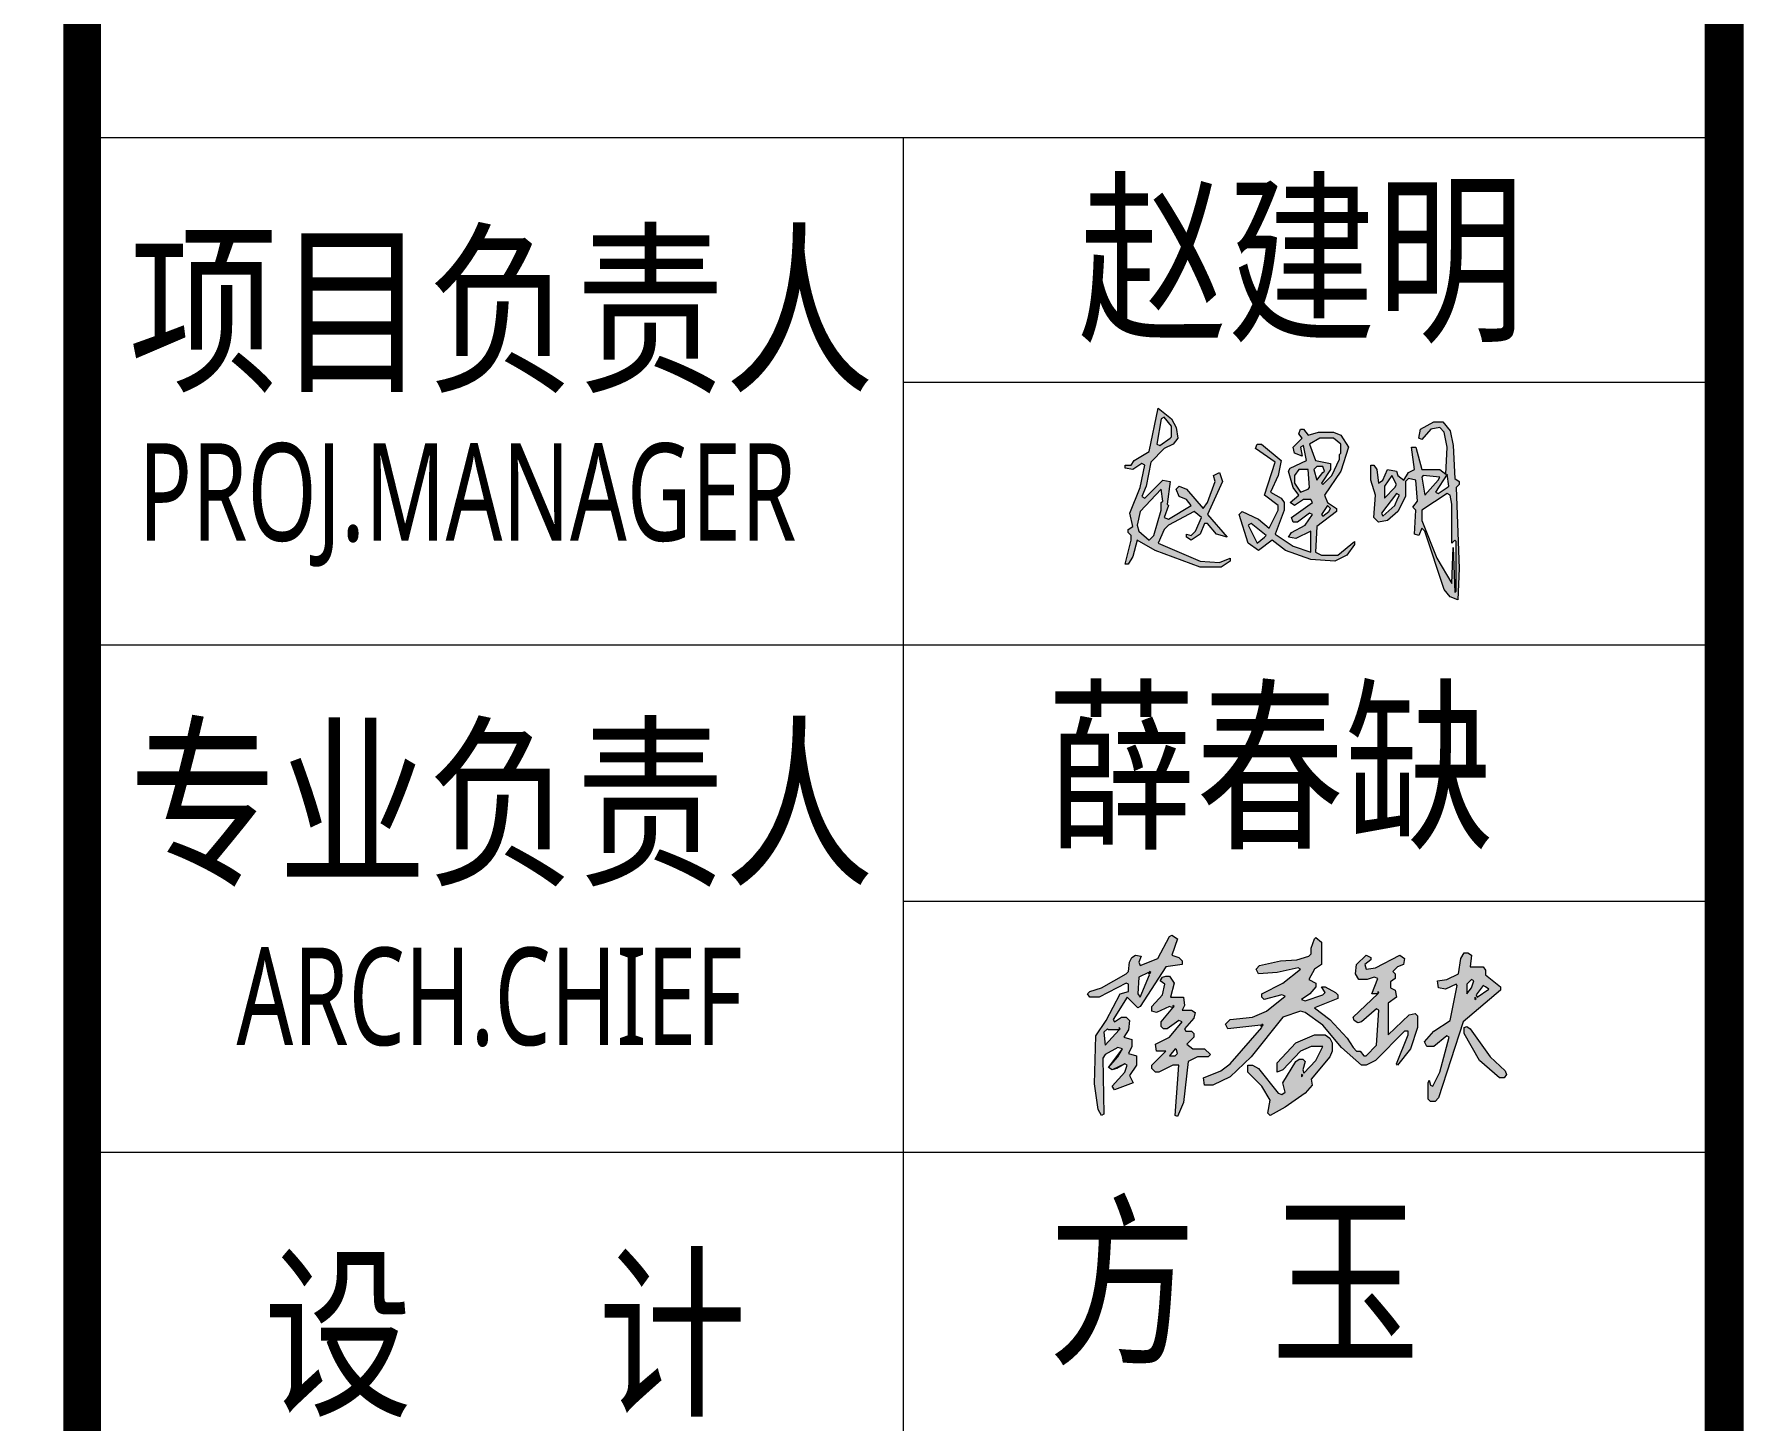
# Model space of a CAD drawing. Header units: inches. Extents: x -3272461 to -2504170, y 403793 to 1071042.
# Drawn here: x -2975735 to -2971352, y 867627 to 871180 of the extents above; entities that cross this region are included whole.
import ezdxf
from ezdxf.enums import TextEntityAlignment as Align

# ---------------------------------------------------------------- set-up
doc = ezdxf.new("R2010")
doc.units = ezdxf.units.IN
doc.header["$LTSCALE"] = 1000
doc.header["$MEASUREMENT"] = 0
doc.linetypes.add('LENGSHUI', pattern=[22, 20, -1, 0, -1])
doc.layers.get('0').update_dxf_attribs({"lineweight": 18})
for name, color, linetype, lineweight in [('0-TK', 4, 'Continuous', 18), ('00签名', 7, 'LENGSHUI', 18), ('PUB_TITLE', 153, 'Continuous', 18)]:
    doc.layers.add(name, color=color, linetype=linetype, lineweight=lineweight)
doc.styles.add('-黑体', font='', dxfattribs={"width": 0.7})
doc.styles.get('-黑体').set_extended_font_data('微软雅黑')

msp = doc.modelspace()

# ---------------------------------------------------------------- hatches: boundary and pattern name
h = msp.add_hatch(color=256)
h.paths.add_polyline_path([(-2972875.6, 868769), (-2972878.6, 868775), (-2972902.6, 868763), (-2972905.6, 868721), (-2972899.6, 868712)], flags=0)
h.paths.add_polyline_path([(-2972824.6, 868868), (-2972818.6, 868871), (-2972803.6, 868862), (-2972818.6, 868820), (-2972800.6, 868814), (-2972791.6, 868805), (-2972791.6, 868796), (-2972833.6, 868790), (-2972899.6, 868688), (-2972905.6, 868685), (-2972932.6, 868712), (-2972968.6, 868655), (-2972965.6, 868649), (-2972947.6, 868661), (-2972935.6, 868661), (-2972926.6, 868652), (-2972929.6, 868628), (-2972941.6, 868610), (-2972920.6, 868604), (-2972920.6, 868586), (-2972929.6, 868568), (-2972908.6, 868562), (-2972908.6, 868538), (-2972926.6, 868511), (-2972917.6, 868493), (-2972965.6, 868475), (-2972971.6, 868484), (-2972938.6, 868520), (-2972932.6, 868538), (-2972938.6, 868541), (-2972959.6, 868529), (-2972971.6, 868526), (-2972980.6, 868532), (-2972956.6, 868559), (-2972944.6, 868580), (-2972956.6, 868583), (-2972989.6, 868565), (-2972995.6, 868556), (-2972992.6, 868412), (-2972998.6, 868409), (-2973007.6, 868424), (-2973016.6, 868490), (-2973013.6, 868613), (-2972986.6, 868652), (-2972950.6, 868721), (-2972929.6, 868727), (-2972929.6, 868745), (-2972935.6, 868748), (-2973004.6, 868712), (-2973028.6, 868712), (-2973034.6, 868721), (-2973028.6, 868727), (-2972998.6, 868736), (-2972935.6, 868772), (-2972929.6, 868778), (-2972926.6, 868802), (-2972920.6, 868814), (-2972911.6, 868820), (-2972896.6, 868817), (-2972902.6, 868802), (-2972899.6, 868793), (-2972854.6, 868811)], flags=0)
h.paths.add_polyline_path([(-2972980.6, 868628), (-2972983.6, 868631), (-2972992.6, 868622), (-2972989.6, 868589), (-2972953.6, 868628)], flags=0)
h.paths.add_polyline_path([(-2972833.6, 868766), (-2972824.6, 868766), (-2972812.6, 868748), (-2972821.6, 868712), (-2972788.6, 868712), (-2972785.6, 868691), (-2972791.6, 868679), (-2972767.6, 868679), (-2972758.6, 868673), (-2972761.6, 868658), (-2972785.6, 868631), (-2972782.6, 868625), (-2972767.6, 868625), (-2972761.6, 868619), (-2972761.6, 868610), (-2972779.6, 868592), (-2972764.6, 868580), (-2972734.6, 868580), (-2972719.6, 868565), (-2972725.6, 868559), (-2972752.6, 868559), (-2972776.6, 868547), (-2972788.6, 868442), (-2972803.6, 868406), (-2972809.6, 868409), (-2972800.6, 868538), (-2972815.6, 868538), (-2972851.6, 868520), (-2972860.6, 868520), (-2972869.6, 868529), (-2972869.6, 868538), (-2972833.6, 868574), (-2972857.6, 868574), (-2972860.6, 868592), (-2972824.6, 868610), (-2972791.6, 868649), (-2972800.6, 868652), (-2972830.6, 868631), (-2972839.6, 868631), (-2972845.6, 868637), (-2972845.6, 868649), (-2972815.6, 868685), (-2972824.6, 868688), (-2972857.6, 868673), (-2972869.6, 868676), (-2972869.6, 868688), (-2972842.6, 868718), (-2972836.6, 868745), (-2972848.6, 868754), (-2972842.6, 868763)], flags=0)
h.paths.add_polyline_path([(-2972806.6, 868577), (-2972809.6, 868580), (-2972824.6, 868562), (-2972809.6, 868562), (-2972803.6, 868568)], flags=0)
h.paths.add_polyline_path([(-2972452.6, 868862), (-2972449.6, 868865), (-2972434.6, 868853), (-2972434.6, 868796), (-2972452.6, 868784), (-2972467.6, 868757), (-2972449.6, 868748), (-2972449.6, 868739), (-2972464.6, 868721), (-2972485.6, 868706), (-2972476.6, 868703), (-2972431.6, 868718), (-2972425.6, 868724), (-2972434.6, 868739), (-2972425.6, 868739), (-2972398.6, 868724), (-2972392.6, 868718), (-2972392.6, 868709), (-2972452.6, 868685), (-2972413.6, 868655), (-2972368.6, 868607), (-2972353.6, 868583), (-2972344.6, 868574), (-2972335.6, 868574), (-2972326.6, 868562), (-2972320.6, 868562), (-2972293.6, 868589), (-2972287.6, 868679), (-2972293.6, 868682), (-2972332.6, 868649), (-2972341.6, 868646), (-2972350.6, 868652), (-2972353.6, 868661), (-2972290.6, 868721), (-2972305.6, 868721), (-2972290.6, 868760), (-2972299.6, 868763), (-2972317.6, 868757), (-2972338.6, 868757), (-2972347.6, 868772), (-2972344.6, 868796), (-2972320.6, 868820), (-2972308.6, 868814), (-2972308.6, 868808), (-2972323.6, 868796), (-2972320.6, 868784), (-2972296.6, 868787), (-2972233.6, 868820), (-2972221.6, 868811), (-2972224.6, 868796), (-2972239.6, 868790), (-2972251.6, 868778), (-2972245.6, 868772), (-2972245.6, 868760), (-2972257.6, 868751), (-2972257.6, 868736), (-2972245.6, 868730), (-2972242.6, 868712), (-2972263.6, 868697), (-2972263.6, 868616), (-2972209.6, 868667), (-2972194.6, 868670), (-2972188.6, 868664), (-2972188.6, 868634), (-2972206.6, 868580), (-2972239.6, 868538), (-2972242.6, 868541), (-2972212.6, 868616), (-2972212.6, 868625), (-2972221.6, 868625), (-2972296.6, 868550), (-2972320.6, 868538), (-2972332.6, 868538), (-2972383.6, 868583), (-2972431.6, 868640), (-2972476.6, 868673), (-2972488.6, 868676), (-2972533.6, 868661), (-2972614.6, 868559), (-2972668.6, 868508), (-2972713.6, 868487), (-2972734.6, 868487), (-2972737.6, 868505), (-2972692.6, 868523), (-2972668.6, 868541), (-2972587.6, 868634), (-2972590.6, 868640), (-2972674.6, 868631), (-2972680.6, 868643), (-2972668.6, 868655), (-2972611.6, 868661), (-2972575.6, 868676), (-2972527.6, 868715), (-2972536.6, 868718), (-2972581.6, 868706), (-2972587.6, 868712), (-2972587.6, 868721), (-2972533.6, 868748), (-2972488.6, 868784), (-2972494.6, 868787), (-2972548.6, 868775), (-2972596.6, 868772), (-2972602.6, 868784), (-2972593.6, 868793), (-2972539.6, 868805), (-2972497.6, 868808), (-2972467.6, 868817), (-2972461.6, 868823), (-2972461.6, 868838)], flags=0)
h.paths.add_polyline_path([(-2972452.6, 868616), (-2972425.6, 868616), (-2972413.6, 868607), (-2972407.6, 868595), (-2972407.6, 868574), (-2972413.6, 868559), (-2972461.6, 868502), (-2972458.6, 868487), (-2972476.6, 868466), (-2972527.6, 868430), (-2972566.6, 868409), (-2972572.6, 868415), (-2972566.6, 868448), (-2972587.6, 868484), (-2972623.6, 868520), (-2972623.6, 868538), (-2972611.6, 868538), (-2972596.6, 868529), (-2972545.6, 868466), (-2972536.6, 868463), (-2972527.6, 868469), (-2972533.6, 868493), (-2972500.6, 868547), (-2972491.6, 868553), (-2972482.6, 868553), (-2972476.6, 868547), (-2972482.6, 868526), (-2972479.6, 868517), (-2972449.6, 868550), (-2972431.6, 868586), (-2972461.6, 868586), (-2972488.6, 868574), (-2972533.6, 868526), (-2972548.6, 868520), (-2972548.6, 868544), (-2972500.6, 868595)], flags=0)
h.paths.add_polyline_path([(-2972068.6, 868826), (-2972059.6, 868826), (-2972050.6, 868820), (-2972053.6, 868790), (-2972020.6, 868790), (-2972014.6, 868781), (-2972014.6, 868769), (-2971975.6, 868739), (-2971975.6, 868730), (-2972071.6, 868649), (-2972134.6, 868454), (-2972143.6, 868445), (-2972155.6, 868445), (-2972161.6, 868451), (-2972161.6, 868493), (-2972158.6, 868499), (-2972155.6, 868487), (-2972149.6, 868484), (-2972131.6, 868520), (-2972107.6, 868610), (-2972113.6, 868613), (-2972146.6, 868586), (-2972164.6, 868586), (-2972170.6, 868598), (-2972146.6, 868625), (-2972104.6, 868652), (-2972086.6, 868742), (-2972089.6, 868745), (-2972116.6, 868733), (-2972134.6, 868736), (-2972137.6, 868754), (-2972113.6, 868757), (-2972083.6, 868772), (-2972077.6, 868811)], flags=0)
h.paths.add_polyline_path([(-2972068.6, 868634), (-2972062.6, 868637), (-2972053.6, 868631), (-2972002.6, 868559), (-2971963.6, 868523), (-2971960.6, 868514), (-2971966.6, 868505), (-2971978.6, 868505), (-2972029.6, 868550), (-2972068.6, 868619)], flags=0)
h.paths.add_polyline_path([(-2972014.6, 868739), (-2972020.6, 868742), (-2972038.6, 868718), (-2972035.6, 868712), (-2972005.6, 868733)], flags=0)
h.paths.add_polyline_path([(-2972044.6, 868754), (-2972050.6, 868757), (-2972062.6, 868745), (-2972062.6, 868721), (-2972050.6, 868736)], flags=0)
at = {"layer": '00签名', "linetype": 'Continuous'}
h = msp.add_hatch(color=256, dxfattribs=at)
h.paths.add_polyline_path([(-2972838, 870117.7), (-2972814.9, 870129.2), (-2972803.4, 870144.6), (-2972807.3, 870171.5), (-2972818.8, 870194.5), (-2972853.3, 870221.4), (-2972876.4, 870110), (-2972914.8, 870087), (-2972922.5, 870075.5), (-2972937.8, 870075.5), (-2972937.8, 870067.8), (-2972918.6, 870064), (-2972895.6, 870079.3), (-2972887.9, 870075.5), (-2972899.4, 870017.9), (-2972926.3, 869952.6), (-2972918.6, 869918), (-2972930.1, 869910.4), (-2972930.1, 869902.7), (-2972922.5, 869895), (-2972922.5, 869883.5), (-2972937.8, 869822), (-2972930.1, 869822), (-2972918.6, 869841.2), (-2972907.1, 869883.5), (-2972861, 869856.6), (-2972745.8, 869814.4), (-2972692.1, 869814.4), (-2972669, 869829.7), (-2972669, 869837.4), (-2972695.9, 869825.9), (-2972745.8, 869829.7), (-2972853.3, 869875.8), (-2972838, 869910.4), (-2972826.5, 869921.9), (-2972761.2, 869956.4), (-2972742, 869941.1), (-2972757.3, 869906.5), (-2972768.9, 869895), (-2972780.4, 869898.8), (-2972780.4, 869891.2), (-2972768.9, 869883.5), (-2972745.8, 869898.8), (-2972734.3, 869925.7), (-2972726.6, 869925.7), (-2972703.6, 869898.8), (-2972676.7, 869891.2), (-2972726.6, 869948.8), (-2972688.2, 870033.2), (-2972695.9, 870056.3), (-2972711.3, 870048.6), (-2972707.4, 870033.2), (-2972726.6, 869979.5), (-2972738.1, 869964.1), (-2972780.4, 870014), (-2972799.6, 870021.7), (-2972807.3, 870014), (-2972799.6, 869994.8), (-2972780.4, 869987.2), (-2972768.9, 869971.8), (-2972826.5, 869937.2), (-2972838, 869941.1), (-2972826.5, 869971.8), (-2972830.3, 869975.6), (-2972822.6, 870033.2), (-2972841.8, 870037.1), (-2972887.9, 869991), (-2972895.6, 869994.8), (-2972884.1, 870021.7), (-2972872.5, 870083.2)], flags=0)
h.paths.add_polyline_path([(-2972857.2, 870129.2), (-2972845.7, 870194.5), (-2972838, 870198.4), (-2972818.8, 870175.3), (-2972818.8, 870148.4), (-2972822.6, 870144.6), (-2972849.5, 870125.4)], flags=0)
h.paths.add_polyline_path([(-2972845.7, 870014), (-2972841.8, 869983.3), (-2972845.7, 869979.5), (-2972845.7, 869960.3), (-2972864.9, 869895), (-2972876.4, 869883.5), (-2972903.3, 869906.5), (-2972907.1, 869921.9), (-2972899.4, 869956.4)], flags=0)
h = msp.add_hatch(color=256, dxfattribs=at)
h.paths.add_polyline_path([(-2972384.9, 870152.3), (-2972404.1, 870160), (-2972442.5, 870160), (-2972469.3, 870152.3), (-2972480.9, 870167.6), (-2972488.5, 870167.6), (-2972492.4, 870156.1), (-2972484.7, 870144.6), (-2972507.7, 870121.6), (-2972503.9, 870106.2), (-2972484.7, 870098.5), (-2972488.5, 870121.6), (-2972480.9, 870125.4), (-2972473.2, 870087), (-2972515.4, 870067.8), (-2972519.3, 870060.1), (-2972507.7, 870017.9), (-2972492.4, 869998.7), (-2972515.4, 869979.5), (-2972503.9, 869971.8), (-2972480.9, 869987.2), (-2972461.7, 869987.2), (-2972457.8, 869979.5), (-2972511.6, 869941.1), (-2972507.7, 869929.6), (-2972496.2, 869929.6), (-2972465.5, 869952.6), (-2972457.8, 869948.8), (-2972477, 869921.9), (-2972511.6, 869902.7), (-2972519.3, 869891.2), (-2972500.1, 869887.3), (-2972461.7, 869906.5), (-2972461.7, 869852.8), (-2972507.7, 869868.1), (-2972553.8, 869898.8), (-2972530.8, 869960.3), (-2972530.8, 869979.5), (-2972538.5, 869991), (-2972565.3, 870006.4), (-2972546.1, 870048.6), (-2972538.5, 870087), (-2972588.4, 870129.2), (-2972599.9, 870129.2), (-2972603.7, 870117.7), (-2972553.8, 870083.2), (-2972580.7, 869998.7), (-2972546.1, 869971.8), (-2972546.1, 869960.3), (-2972569.2, 869914.2), (-2972596.1, 869937.2), (-2972638.3, 869956.4), (-2972646, 869948.8), (-2972622.9, 869875.8), (-2972596.1, 869856.6), (-2972561.5, 869883.5), (-2972526.9, 869856.6), (-2972461.7, 869833.6), (-2972400.2, 869829.7), (-2972369.5, 869845.1), (-2972350.3, 869872), (-2972350.3, 869879.6), (-2972392.5, 869845.1), (-2972434.8, 869845.1), (-2972450.1, 869852.8), (-2972446.3, 869918), (-2972396.4, 869956.4), (-2972396.4, 869964.1), (-2972419.4, 869979.5), (-2972427.1, 869998.7), (-2972384.9, 870060.1), (-2972365.7, 870121.6)], flags=0)
h.paths.add_polyline_path([(-2972465.5, 870129.2), (-2972438.6, 870144.6), (-2972404.1, 870144.6), (-2972384.9, 870129.2), (-2972384.9, 870106.2), (-2972388.7, 870102.4), (-2972388.7, 870090.8), (-2972407.9, 870048.6), (-2972430.9, 870025.6), (-2972434.8, 870029.4), (-2972411.7, 870064), (-2972411.7, 870079.3), (-2972450.1, 870087)], flags=0)
h.paths.add_polyline_path([(-2972469.3, 870064), (-2972465.5, 870017.9), (-2972469.3, 870014), (-2972488.5, 870006.4), (-2972503.9, 870029.4), (-2972503.9, 870048.6), (-2972492.4, 870064)], flags=0)
h.paths.add_polyline_path([(-2972446.3, 870071.6), (-2972430.9, 870071.6), (-2972427.1, 870060.1), (-2972430.9, 870056.3), (-2972446.3, 870037.1), (-2972454, 870064)], flags=0)
h.paths.add_polyline_path([(-2972419.4, 869971.8), (-2972411.7, 869964.1), (-2972415.6, 869956.4), (-2972430.9, 869944.9), (-2972434.8, 869948.8)], flags=0)
h.paths.add_polyline_path([(-2972615.3, 869925.7), (-2972576.9, 869895), (-2972580.7, 869891.2), (-2972599.9, 869875.8), (-2972622.9, 869921.9)], flags=0)
h.paths.add_polyline_path([(-2972192.9, 870121.6), (-2972204.4, 870121.6), (-2972196.7, 870064), (-2972212.1, 870056.3), (-2972223.6, 870037.1), (-2972238.9, 870048.6), (-2972242.8, 870060.1), (-2972265.8, 870064), (-2972277.3, 870037.1), (-2972288.9, 870029.4), (-2972292.7, 870064), (-2972300.4, 870075.5), (-2972308.1, 870075.5), (-2972308.1, 870037.1), (-2972296.5, 869998.7), (-2972300.4, 869941.1), (-2972288.9, 869929.6), (-2972265.8, 869933.4), (-2972238.9, 869956.4), (-2972219.7, 869994.8), (-2972219.7, 870033.2), (-2972212.1, 870040.9), (-2972192.9, 870037.1), (-2972189, 869983.3), (-2972200.5, 869968), (-2972192.9, 869960.3), (-2972196.7, 869898.8), (-2972185.2, 869895), (-2972177.5, 869914.2), (-2972169.8, 869906.5), (-2972119.9, 869756.8), (-2972104.5, 869737.6), (-2972085.3, 869729.9), (-2972081.5, 869810.5), (-2972089.2, 870017.9), (-2972081.5, 870025.6), (-2972081.5, 870033.2), (-2972093, 870040.9), (-2972096.9, 870125.4), (-2972104.5, 870163.8), (-2972123.7, 870186.8), (-2972146.8, 870186.8), (-2972181.3, 870167.6), (-2972185.2, 870144.6), (-2972177.5, 870140.8), (-2972154.5, 870167.6), (-2972131.4, 870171.5), (-2972119.9, 870160), (-2972112.2, 870121.6), (-2972116.1, 870052.4), (-2972131.4, 870064), (-2972177.5, 870064)], flags=0)
h.paths.add_polyline_path([(-2972173.7, 870048.6), (-2972131.4, 870044.8), (-2972135.3, 870037.1), (-2972169.8, 869998.7), (-2972177.5, 870044.8)], flags=0)
h.paths.add_polyline_path([(-2972242.8, 870025.6), (-2972246.6, 870017.9), (-2972273.5, 869991), (-2972273.5, 870021.7), (-2972254.3, 870048.6)], flags=0)
h.paths.add_polyline_path([(-2972112.2, 870052.4), (-2972108.4, 870021.7), (-2972112.2, 870017.9), (-2972135.3, 870002.5), (-2972142.9, 870006.4)], flags=0)
h.paths.add_polyline_path([(-2972235.1, 869998.7), (-2972238.9, 869991), (-2972246.6, 869971.8), (-2972277.3, 869944.9), (-2972281.2, 869952.6), (-2972242.8, 870002.5)], flags=0)
h.paths.add_polyline_path([(-2972112.2, 870002.5), (-2972104.5, 869998.7), (-2972100.7, 869975.6), (-2972100.7, 869875.8), (-2972093, 869883.5), (-2972089.2, 869879.6), (-2972089.2, 869752.9), (-2972093, 869749.1), (-2972096.9, 869864.3), (-2972100.7, 869772.1), (-2972139.1, 869837.4), (-2972177.5, 869933.4), (-2972177.5, 869960.3)], flags=0)

# ---------------------------------------------------------------- linework, layer by layer
at = {"linetype": 'Continuous'}
for points in [[(-2972824.6, 868868), (-2972818.6, 868871), (-2972803.6, 868862), (-2972818.6, 868820), (-2972800.6, 868814), (-2972791.6, 868805), (-2972791.6, 868796), (-2972833.6, 868790), (-2972899.6, 868688), (-2972905.6, 868685), (-2972932.6, 868712), (-2972968.6, 868655), (-2972965.6, 868649), (-2972947.6, 868661), (-2972935.6, 868661), (-2972926.6, 868652), (-2972929.6, 868628), (-2972941.6, 868610), (-2972920.6, 868604), (-2972920.6, 868586), (-2972929.6, 868568), (-2972908.6, 868562), (-2972908.6, 868538), (-2972926.6, 868511), (-2972917.6, 868493), (-2972965.6, 868475), (-2972971.6, 868484), (-2972938.6, 868520), (-2972932.6, 868538), (-2972938.6, 868541), (-2972971.6, 868526), (-2972980.6, 868532), (-2972944.6, 868580), (-2972956.6, 868583), (-2972989.6, 868565), (-2972995.6, 868556), (-2972992.6, 868412), (-2972998.6, 868409), (-2973007.6, 868424), (-2973016.6, 868490), (-2973013.6, 868613), (-2972986.6, 868652), (-2972950.6, 868721), (-2972929.6, 868727), (-2972929.6, 868745), (-2972935.6, 868748), (-2973004.6, 868712), (-2973028.6, 868712), (-2973034.6, 868721), (-2973028.6, 868727), (-2972998.6, 868736), (-2972935.6, 868772), (-2972929.6, 868778), (-2972926.6, 868802), (-2972920.6, 868814), (-2972911.6, 868820), (-2972896.6, 868817), (-2972902.6, 868802), (-2972899.6, 868793), (-2972854.6, 868811), (-2972824.6, 868868)], [(-2972824.6, 868868), (-2972818.6, 868871), (-2972803.6, 868862), (-2972818.6, 868820), (-2972800.6, 868814), (-2972791.6, 868805), (-2972791.6, 868796), (-2972833.6, 868790), (-2972899.6, 868688), (-2972905.6, 868685), (-2972932.6, 868712), (-2972968.6, 868655), (-2972965.6, 868649), (-2972947.6, 868661), (-2972935.6, 868661), (-2972926.6, 868652), (-2972929.6, 868628), (-2972941.6, 868610), (-2972920.6, 868604), (-2972920.6, 868586), (-2972929.6, 868568), (-2972908.6, 868562), (-2972908.6, 868538), (-2972926.6, 868511), (-2972917.6, 868493), (-2972965.6, 868475), (-2972971.6, 868484), (-2972938.6, 868520), (-2972932.6, 868538), (-2972938.6, 868541), (-2972959.6, 868529), (-2972971.6, 868526), (-2972980.6, 868532), (-2972956.6, 868559), (-2972944.6, 868580), (-2972956.6, 868583), (-2972989.6, 868565), (-2972995.6, 868556), (-2972992.6, 868412), (-2972998.6, 868409), (-2973007.6, 868424), (-2973016.6, 868490), (-2973013.6, 868613), (-2972986.6, 868652), (-2972950.6, 868721), (-2972929.6, 868727), (-2972929.6, 868745), (-2972935.6, 868748), (-2973004.6, 868712), (-2973028.6, 868712), (-2973034.6, 868721), (-2973028.6, 868727), (-2972998.6, 868736), (-2972935.6, 868772), (-2972929.6, 868778), (-2972926.6, 868802), (-2972920.6, 868814), (-2972911.6, 868820), (-2972896.6, 868817), (-2972902.6, 868802), (-2972899.6, 868793), (-2972854.6, 868811), (-2972824.6, 868868)], [(-2972452.6, 868862), (-2972449.6, 868865), (-2972434.6, 868853), (-2972434.6, 868796), (-2972452.6, 868784), (-2972467.6, 868757), (-2972449.6, 868748), (-2972449.6, 868739), (-2972464.6, 868721), (-2972485.6, 868706), (-2972476.6, 868703), (-2972431.6, 868718), (-2972425.6, 868724), (-2972434.6, 868739), (-2972425.6, 868739), (-2972398.6, 868724), (-2972392.6, 868718), (-2972392.6, 868709), (-2972452.6, 868685), (-2972413.6, 868655), (-2972368.6, 868607), (-2972353.6, 868583), (-2972344.6, 868574), (-2972335.6, 868574), (-2972326.6, 868562), (-2972320.6, 868562), (-2972293.6, 868589), (-2972287.6, 868679), (-2972293.6, 868682), (-2972332.6, 868649), (-2972341.6, 868646), (-2972350.6, 868652), (-2972353.6, 868661), (-2972290.6, 868721), (-2972305.6, 868721), (-2972290.6, 868760), (-2972299.6, 868763), (-2972317.6, 868757), (-2972338.6, 868757), (-2972347.6, 868772), (-2972344.6, 868796), (-2972320.6, 868820), (-2972308.6, 868814), (-2972308.6, 868808), (-2972323.6, 868796), (-2972320.6, 868784), (-2972296.6, 868787), (-2972233.6, 868820), (-2972221.6, 868811), (-2972224.6, 868796), (-2972239.6, 868790), (-2972251.6, 868778), (-2972245.6, 868772), (-2972245.6, 868760), (-2972257.6, 868751), (-2972257.6, 868736), (-2972245.6, 868730), (-2972242.6, 868712), (-2972263.6, 868697), (-2972263.6, 868616), (-2972209.6, 868667), (-2972194.6, 868670), (-2972188.6, 868664), (-2972188.6, 868634), (-2972206.6, 868580), (-2972239.6, 868538), (-2972242.6, 868541), (-2972212.6, 868616), (-2972212.6, 868625), (-2972221.6, 868625), (-2972296.6, 868550), (-2972320.6, 868538), (-2972332.6, 868538), (-2972383.6, 868583), (-2972431.6, 868640), (-2972476.6, 868673), (-2972488.6, 868676), (-2972533.6, 868661), (-2972614.6, 868559), (-2972668.6, 868508), (-2972713.6, 868487), (-2972734.6, 868487), (-2972737.6, 868505), (-2972692.6, 868523), (-2972668.6, 868541), (-2972587.6, 868634), (-2972590.6, 868640), (-2972674.6, 868631), (-2972680.6, 868643), (-2972668.6, 868655), (-2972611.6, 868661), (-2972575.6, 868676), (-2972527.6, 868715), (-2972536.6, 868718), (-2972581.6, 868706), (-2972587.6, 868712), (-2972587.6, 868721), (-2972533.6, 868748), (-2972488.6, 868784), (-2972494.6, 868787), (-2972548.6, 868775), (-2972596.6, 868772), (-2972602.6, 868784), (-2972593.6, 868793), (-2972539.6, 868805), (-2972497.6, 868808), (-2972467.6, 868817), (-2972461.6, 868823), (-2972461.6, 868838), (-2972452.6, 868862)], [(-2972452.6, 868862), (-2972449.6, 868865), (-2972434.6, 868853), (-2972434.6, 868796), (-2972452.6, 868784), (-2972467.6, 868757), (-2972449.6, 868748), (-2972449.6, 868739), (-2972464.6, 868721), (-2972485.6, 868706), (-2972476.6, 868703), (-2972431.6, 868718), (-2972425.6, 868724), (-2972434.6, 868739), (-2972425.6, 868739), (-2972398.6, 868724), (-2972392.6, 868718), (-2972392.6, 868709), (-2972452.6, 868685), (-2972413.6, 868655), (-2972368.6, 868607), (-2972353.6, 868583), (-2972344.6, 868574), (-2972335.6, 868574), (-2972326.6, 868562), (-2972320.6, 868562), (-2972293.6, 868589), (-2972287.6, 868679), (-2972293.6, 868682), (-2972332.6, 868649), (-2972341.6, 868646), (-2972350.6, 868652), (-2972353.6, 868661), (-2972290.6, 868721), (-2972305.6, 868721), (-2972290.6, 868760), (-2972299.6, 868763), (-2972317.6, 868757), (-2972338.6, 868757), (-2972347.6, 868772), (-2972344.6, 868796), (-2972320.6, 868820), (-2972308.6, 868814), (-2972308.6, 868808), (-2972323.6, 868796), (-2972320.6, 868784), (-2972296.6, 868787), (-2972233.6, 868820), (-2972221.6, 868811), (-2972224.6, 868796), (-2972239.6, 868790), (-2972251.6, 868778), (-2972245.6, 868772), (-2972245.6, 868760), (-2972257.6, 868751), (-2972257.6, 868736), (-2972245.6, 868730), (-2972242.6, 868712), (-2972263.6, 868697), (-2972263.6, 868616), (-2972209.6, 868667), (-2972194.6, 868670), (-2972188.6, 868664), (-2972188.6, 868634), (-2972206.6, 868580), (-2972239.6, 868538), (-2972242.6, 868541), (-2972212.6, 868616), (-2972212.6, 868625), (-2972221.6, 868625), (-2972296.6, 868550), (-2972320.6, 868538), (-2972332.6, 868538), (-2972383.6, 868583), (-2972431.6, 868640), (-2972476.6, 868673), (-2972488.6, 868676), (-2972533.6, 868661), (-2972614.6, 868559), (-2972668.6, 868508), (-2972713.6, 868487), (-2972734.6, 868487), (-2972737.6, 868505), (-2972692.6, 868523), (-2972668.6, 868541), (-2972587.6, 868634), (-2972590.6, 868640), (-2972674.6, 868631), (-2972680.6, 868643), (-2972668.6, 868655), (-2972611.6, 868661), (-2972575.6, 868676), (-2972527.6, 868715), (-2972536.6, 868718), (-2972581.6, 868706), (-2972587.6, 868712), (-2972587.6, 868721), (-2972533.6, 868748), (-2972488.6, 868784), (-2972494.6, 868787), (-2972548.6, 868775), (-2972596.6, 868772), (-2972602.6, 868784), (-2972593.6, 868793), (-2972539.6, 868805), (-2972497.6, 868808), (-2972467.6, 868817), (-2972461.6, 868823), (-2972461.6, 868838), (-2972452.6, 868862)], [(-2972068.6, 868826), (-2972059.6, 868826), (-2972050.6, 868820), (-2972053.6, 868790), (-2972020.6, 868790), (-2972014.6, 868781), (-2972014.6, 868769), (-2971975.6, 868739), (-2971975.6, 868730), (-2972071.6, 868649), (-2972134.6, 868454), (-2972143.6, 868445), (-2972155.6, 868445), (-2972161.6, 868451), (-2972161.6, 868493), (-2972158.6, 868499), (-2972155.6, 868487), (-2972149.6, 868484), (-2972131.6, 868520), (-2972107.6, 868610), (-2972113.6, 868613), (-2972146.6, 868586), (-2972164.6, 868586), (-2972170.6, 868598), (-2972146.6, 868625), (-2972104.6, 868652), (-2972086.6, 868742), (-2972089.6, 868745), (-2972116.6, 868733), (-2972134.6, 868736), (-2972137.6, 868754), (-2972113.6, 868757), (-2972083.6, 868772), (-2972077.6, 868811), (-2972068.6, 868826)], [(-2972068.6, 868826), (-2972059.6, 868826), (-2972050.6, 868820), (-2972053.6, 868790), (-2972020.6, 868790), (-2972014.6, 868781), (-2972014.6, 868769), (-2971975.6, 868739), (-2971975.6, 868730), (-2972071.6, 868649), (-2972134.6, 868454), (-2972143.6, 868445), (-2972155.6, 868445), (-2972161.6, 868451), (-2972161.6, 868493), (-2972158.6, 868499), (-2972155.6, 868487), (-2972149.6, 868484), (-2972131.6, 868520), (-2972107.6, 868610), (-2972113.6, 868613), (-2972146.6, 868586), (-2972164.6, 868586), (-2972170.6, 868598), (-2972146.6, 868625), (-2972104.6, 868652), (-2972086.6, 868742), (-2972089.6, 868745), (-2972116.6, 868733), (-2972134.6, 868736), (-2972137.6, 868754), (-2972113.6, 868757), (-2972083.6, 868772), (-2972077.6, 868811), (-2972068.6, 868826)], [(-2972875.6, 868769), (-2972878.6, 868775), (-2972902.6, 868763), (-2972905.6, 868721), (-2972899.6, 868712), (-2972875.6, 868769)], [(-2972875.6, 868769), (-2972878.6, 868775), (-2972902.6, 868763), (-2972905.6, 868721), (-2972899.6, 868712), (-2972875.6, 868769)], [(-2972872.6, 868775), (-2972875.6, 868778), (-2972875.6, 868772), (-2972872.6, 868775)], [(-2972872.6, 868775), (-2972875.6, 868778), (-2972875.6, 868772), (-2972872.6, 868775)], [(-2972833.6, 868766), (-2972824.6, 868766), (-2972812.6, 868748), (-2972821.6, 868712), (-2972788.6, 868712), (-2972785.6, 868691), (-2972791.6, 868679), (-2972767.6, 868679), (-2972758.6, 868673), (-2972761.6, 868658), (-2972785.6, 868631), (-2972782.6, 868625), (-2972767.6, 868625), (-2972761.6, 868619), (-2972761.6, 868610), (-2972779.6, 868592), (-2972764.6, 868580), (-2972734.6, 868580), (-2972719.6, 868565), (-2972725.6, 868559), (-2972752.6, 868559), (-2972776.6, 868547), (-2972788.6, 868442), (-2972803.6, 868406), (-2972809.6, 868409), (-2972800.6, 868538), (-2972815.6, 868538), (-2972851.6, 868520), (-2972860.6, 868520), (-2972869.6, 868529), (-2972869.6, 868538), (-2972833.6, 868574), (-2972857.6, 868574), (-2972860.6, 868592), (-2972824.6, 868610), (-2972791.6, 868649), (-2972800.6, 868652), (-2972830.6, 868631), (-2972839.6, 868631), (-2972845.6, 868637), (-2972845.6, 868649), (-2972815.6, 868685), (-2972824.6, 868688), (-2972857.6, 868673), (-2972869.6, 868676), (-2972869.6, 868688), (-2972842.6, 868718), (-2972836.6, 868745), (-2972848.6, 868754), (-2972842.6, 868763), (-2972833.6, 868766)], [(-2972833.6, 868766), (-2972824.6, 868766), (-2972812.6, 868748), (-2972821.6, 868712), (-2972788.6, 868712), (-2972785.6, 868691), (-2972791.6, 868679), (-2972767.6, 868679), (-2972758.6, 868673), (-2972761.6, 868658), (-2972785.6, 868631), (-2972782.6, 868625), (-2972767.6, 868625), (-2972761.6, 868619), (-2972761.6, 868610), (-2972779.6, 868592), (-2972764.6, 868580), (-2972734.6, 868580), (-2972719.6, 868565), (-2972725.6, 868559), (-2972752.6, 868559), (-2972776.6, 868547), (-2972788.6, 868442), (-2972803.6, 868406), (-2972809.6, 868409), (-2972800.6, 868538), (-2972815.6, 868538), (-2972851.6, 868520), (-2972860.6, 868520), (-2972869.6, 868529), (-2972869.6, 868538), (-2972833.6, 868574), (-2972857.6, 868574), (-2972860.6, 868592), (-2972824.6, 868610), (-2972791.6, 868649), (-2972800.6, 868652), (-2972830.6, 868631), (-2972839.6, 868631), (-2972845.6, 868637), (-2972845.6, 868649), (-2972815.6, 868685), (-2972824.6, 868688), (-2972857.6, 868673), (-2972869.6, 868676), (-2972869.6, 868688), (-2972842.6, 868718), (-2972836.6, 868745), (-2972848.6, 868754), (-2972842.6, 868763), (-2972833.6, 868766)], [(-2972287.6, 868724), (-2972290.6, 868727), (-2972290.6, 868721), (-2972287.6, 868724)], [(-2972287.6, 868724), (-2972290.6, 868727), (-2972290.6, 868721), (-2972287.6, 868724)], [(-2972044.6, 868754), (-2972050.6, 868757), (-2972062.6, 868745), (-2972062.6, 868721), (-2972050.6, 868736), (-2972044.6, 868754)], [(-2972044.6, 868754), (-2972050.6, 868757), (-2972062.6, 868745), (-2972062.6, 868721), (-2972050.6, 868736), (-2972044.6, 868754)], [(-2972014.6, 868739), (-2972020.6, 868742), (-2972038.6, 868718), (-2972035.6, 868712), (-2972005.6, 868733), (-2972014.6, 868739)], [(-2972014.6, 868739), (-2972020.6, 868742), (-2972038.6, 868718), (-2972035.6, 868712), (-2972005.6, 868733), (-2972014.6, 868739)], [(-2972812.6, 868688), (-2972815.6, 868691), (-2972815.6, 868685), (-2972812.6, 868688)], [(-2972812.6, 868688), (-2972815.6, 868691), (-2972815.6, 868685), (-2972812.6, 868688)], [(-2972038.6, 868709), (-2972041.6, 868712), (-2972041.6, 868706), (-2972038.6, 868709)], [(-2972038.6, 868709), (-2972041.6, 868712), (-2972041.6, 868706), (-2972038.6, 868709)], [(-2972980.6, 868628), (-2972983.6, 868631), (-2972992.6, 868622), (-2972989.6, 868589), (-2972953.6, 868628), (-2972980.6, 868628)], [(-2972980.6, 868628), (-2972983.6, 868631), (-2972992.6, 868622), (-2972989.6, 868589), (-2972953.6, 868628), (-2972980.6, 868628)], [(-2972950.6, 868631), (-2972953.6, 868634), (-2972953.6, 868628), (-2972950.6, 868631)], [(-2972950.6, 868631), (-2972953.6, 868634), (-2972953.6, 868628), (-2972950.6, 868631)], [(-2972584.6, 868640), (-2972587.6, 868643), (-2972587.6, 868637), (-2972584.6, 868640)], [(-2972584.6, 868640), (-2972587.6, 868643), (-2972587.6, 868637), (-2972584.6, 868640)], [(-2972068.6, 868634), (-2972062.6, 868637), (-2972053.6, 868631), (-2972002.6, 868559), (-2971963.6, 868523), (-2971960.6, 868514), (-2971966.6, 868505), (-2971978.6, 868505), (-2972029.6, 868550), (-2972068.6, 868619), (-2972068.6, 868634)], [(-2972068.6, 868634), (-2972062.6, 868637), (-2972053.6, 868631), (-2972002.6, 868559), (-2971963.6, 868523), (-2971960.6, 868514), (-2971966.6, 868505), (-2971978.6, 868505), (-2972029.6, 868550), (-2972068.6, 868619), (-2972068.6, 868634)], [(-2972452.6, 868616), (-2972425.6, 868616), (-2972413.6, 868607), (-2972407.6, 868595), (-2972407.6, 868574), (-2972413.6, 868559), (-2972461.6, 868502), (-2972458.6, 868487), (-2972476.6, 868466), (-2972527.6, 868430), (-2972566.6, 868409), (-2972572.6, 868415), (-2972566.6, 868448), (-2972587.6, 868484), (-2972623.6, 868520), (-2972623.6, 868538), (-2972611.6, 868538), (-2972596.6, 868529), (-2972545.6, 868466), (-2972536.6, 868463), (-2972527.6, 868469), (-2972533.6, 868493), (-2972500.6, 868547), (-2972491.6, 868553), (-2972482.6, 868553), (-2972476.6, 868547), (-2972482.6, 868526), (-2972479.6, 868517), (-2972449.6, 868550), (-2972431.6, 868586), (-2972461.6, 868586), (-2972488.6, 868574), (-2972533.6, 868526), (-2972548.6, 868520), (-2972548.6, 868544), (-2972500.6, 868595), (-2972452.6, 868616)], [(-2972452.6, 868616), (-2972425.6, 868616), (-2972413.6, 868607), (-2972407.6, 868595), (-2972407.6, 868574), (-2972413.6, 868559), (-2972461.6, 868502), (-2972458.6, 868487), (-2972476.6, 868466), (-2972527.6, 868430), (-2972566.6, 868409), (-2972572.6, 868415), (-2972566.6, 868448), (-2972587.6, 868484), (-2972623.6, 868520), (-2972623.6, 868538), (-2972611.6, 868538), (-2972596.6, 868529), (-2972545.6, 868466), (-2972536.6, 868463), (-2972527.6, 868469), (-2972533.6, 868493), (-2972500.6, 868547), (-2972491.6, 868553), (-2972482.6, 868553), (-2972476.6, 868547), (-2972482.6, 868526), (-2972479.6, 868517), (-2972449.6, 868550), (-2972431.6, 868586), (-2972461.6, 868586), (-2972488.6, 868574), (-2972533.6, 868526), (-2972548.6, 868520), (-2972548.6, 868544), (-2972500.6, 868595), (-2972452.6, 868616)], [(-2972806.6, 868577), (-2972809.6, 868580), (-2972824.6, 868562), (-2972809.6, 868562), (-2972803.6, 868568), (-2972806.6, 868577)], [(-2972806.6, 868577), (-2972809.6, 868580), (-2972824.6, 868562), (-2972809.6, 868562), (-2972803.6, 868568), (-2972806.6, 868577)], [(-2972482.6, 868511), (-2972485.6, 868514), (-2972485.6, 868508), (-2972482.6, 868511)], [(-2972482.6, 868511), (-2972485.6, 868514), (-2972485.6, 868508), (-2972482.6, 868511)]]:
    msp.add_lwpolyline(points, dxfattribs=at)
at = {"layer": '0-TK'}
msp.add_lwpolyline([(-2975611.6, 858130.6, 96, 96, 0), (-2975611.6, 898130.6, 96, 96, 0)], format="xyseb", dxfattribs=at)
at = {"layer": '00签名', "linetype": 'Continuous'}
for points in [[(-2972669, 869837.4), (-2972669, 869829.7), (-2972692.1, 869814.4), (-2972745.8, 869814.4), (-2972861, 869856.6), (-2972907.1, 869883.5), (-2972918.6, 869841.2), (-2972930.1, 869822), (-2972937.8, 869822), (-2972922.5, 869883.5), (-2972922.5, 869895), (-2972930.1, 869902.7), (-2972930.1, 869910.4), (-2972918.6, 869918), (-2972926.3, 869952.6), (-2972899.4, 870017.9), (-2972887.9, 870075.5), (-2972895.6, 870079.3), (-2972918.6, 870064), (-2972937.8, 870067.8), (-2972937.8, 870075.5), (-2972922.5, 870075.5), (-2972914.8, 870087), (-2972876.4, 870110), (-2972853.3, 870221.4), (-2972818.8, 870194.5), (-2972807.3, 870171.5), (-2972803.4, 870144.6), (-2972814.9, 870129.2), (-2972838, 870117.7), (-2972872.5, 870083.2), (-2972884.1, 870021.7), (-2972895.6, 869994.8), (-2972887.9, 869991), (-2972841.8, 870037.1), (-2972822.6, 870033.2), (-2972830.3, 869975.6), (-2972826.5, 869971.8), (-2972838, 869941.1), (-2972826.5, 869937.2), (-2972768.9, 869971.8), (-2972780.4, 869987.2), (-2972799.6, 869994.8), (-2972807.3, 870014), (-2972799.6, 870021.7), (-2972780.4, 870014), (-2972738.1, 869964.1), (-2972726.6, 869979.5), (-2972707.4, 870033.2), (-2972711.3, 870048.6), (-2972695.9, 870056.3), (-2972688.2, 870033.2), (-2972726.6, 869948.8), (-2972676.7, 869891.2), (-2972703.6, 869898.8), (-2972726.6, 869925.7), (-2972734.3, 869925.7), (-2972745.8, 869898.8), (-2972768.9, 869883.5), (-2972780.4, 869891.2), (-2972780.4, 869898.8), (-2972768.9, 869895), (-2972757.3, 869906.5), (-2972742, 869941.1), (-2972761.2, 869956.4), (-2972826.5, 869921.9), (-2972838, 869910.4), (-2972853.3, 869875.8), (-2972745.8, 869829.7), (-2972695.9, 869825.9), (-2972669, 869837.4)], [(-2972822.6, 870144.6), (-2972818.8, 870148.4), (-2972818.8, 870175.3), (-2972838, 870198.4), (-2972845.7, 870194.5), (-2972857.2, 870129.2), (-2972849.5, 870125.4), (-2972822.6, 870144.6)], [(-2972350.3, 869879.6), (-2972350.3, 869872), (-2972369.5, 869845.1), (-2972400.2, 869829.7), (-2972461.7, 869833.6), (-2972526.9, 869856.6), (-2972561.5, 869883.5), (-2972596.1, 869856.6), (-2972622.9, 869875.8), (-2972646, 869948.8), (-2972638.3, 869956.4), (-2972596.1, 869937.2), (-2972569.2, 869914.2), (-2972546.1, 869960.3), (-2972546.1, 869971.8), (-2972580.7, 869998.7), (-2972553.8, 870083.2), (-2972603.7, 870117.7), (-2972599.9, 870129.2), (-2972588.4, 870129.2), (-2972538.5, 870087), (-2972546.1, 870048.6), (-2972565.3, 870006.4), (-2972538.5, 869991), (-2972530.8, 869979.5), (-2972530.8, 869960.3), (-2972553.8, 869898.8), (-2972507.7, 869868.1), (-2972461.7, 869852.8), (-2972461.7, 869906.5), (-2972500.1, 869887.3), (-2972519.3, 869891.2), (-2972511.6, 869902.7), (-2972477, 869921.9), (-2972457.8, 869948.8), (-2972465.5, 869952.6), (-2972496.2, 869929.6), (-2972507.7, 869929.6), (-2972511.6, 869941.1), (-2972457.8, 869979.5), (-2972461.7, 869987.2), (-2972480.9, 869987.2), (-2972503.9, 869971.8), (-2972515.4, 869979.5), (-2972492.4, 869998.7), (-2972507.7, 870017.9), (-2972519.3, 870060.1), (-2972515.4, 870067.8), (-2972473.2, 870087), (-2972480.9, 870125.4), (-2972488.5, 870121.6), (-2972484.7, 870098.5), (-2972503.9, 870106.2), (-2972507.7, 870121.6), (-2972484.7, 870144.6), (-2972492.4, 870156.1), (-2972488.5, 870167.6), (-2972480.9, 870167.6), (-2972469.3, 870152.3), (-2972442.5, 870160), (-2972404.1, 870160), (-2972384.9, 870152.3), (-2972365.7, 870121.6), (-2972384.9, 870060.1), (-2972427.1, 869998.7), (-2972419.4, 869979.5), (-2972396.4, 869964.1), (-2972396.4, 869956.4), (-2972446.3, 869918), (-2972450.1, 869852.8), (-2972434.8, 869845.1), (-2972392.5, 869845.1), (-2972350.3, 869879.6)], [(-2972081.5, 870033.2), (-2972081.5, 870025.6), (-2972089.2, 870017.9), (-2972081.5, 869810.5), (-2972085.3, 869729.9), (-2972104.5, 869737.6), (-2972119.9, 869756.8), (-2972169.8, 869906.5), (-2972177.5, 869914.2), (-2972185.2, 869895), (-2972196.7, 869898.8), (-2972192.9, 869960.3), (-2972200.5, 869968), (-2972189, 869983.3), (-2972192.9, 870037.1), (-2972212.1, 870040.9), (-2972219.7, 870033.2), (-2972219.7, 869994.8), (-2972238.9, 869956.4), (-2972265.8, 869933.4), (-2972288.9, 869929.6), (-2972300.4, 869941.1), (-2972296.5, 869998.7), (-2972308.1, 870037.1), (-2972308.1, 870075.5), (-2972300.4, 870075.5), (-2972292.7, 870064), (-2972288.9, 870029.4), (-2972277.3, 870037.1), (-2972265.8, 870064), (-2972242.8, 870060.1), (-2972238.9, 870048.6), (-2972223.6, 870037.1), (-2972212.1, 870056.3), (-2972196.7, 870064), (-2972204.4, 870121.6), (-2972192.9, 870121.6), (-2972177.5, 870064), (-2972131.4, 870064), (-2972116.1, 870052.4), (-2972112.2, 870121.6), (-2972119.9, 870160), (-2972131.4, 870171.5), (-2972154.5, 870167.6), (-2972177.5, 870140.8), (-2972185.2, 870144.6), (-2972181.3, 870167.6), (-2972146.8, 870186.8), (-2972123.7, 870186.8), (-2972104.5, 870163.8), (-2972096.9, 870125.4), (-2972093, 870040.9), (-2972081.5, 870033.2)], [(-2972388.7, 870102.4), (-2972384.9, 870106.2), (-2972384.9, 870129.2), (-2972404.1, 870144.6), (-2972438.6, 870144.6), (-2972465.5, 870129.2), (-2972450.1, 870087), (-2972411.7, 870079.3), (-2972411.7, 870064), (-2972434.8, 870029.4), (-2972430.9, 870025.6), (-2972407.9, 870048.6), (-2972388.7, 870090.8), (-2972388.7, 870102.4)], [(-2972469.3, 870014), (-2972465.5, 870017.9), (-2972469.3, 870064), (-2972492.4, 870064), (-2972503.9, 870048.6), (-2972503.9, 870029.4), (-2972488.5, 870006.4), (-2972469.3, 870014)], [(-2972430.9, 870056.3), (-2972427.1, 870060.1), (-2972430.9, 870071.6), (-2972446.3, 870071.6), (-2972454, 870064), (-2972446.3, 870037.1), (-2972430.9, 870056.3)], [(-2972246.6, 870017.9), (-2972242.8, 870025.6), (-2972254.3, 870048.6), (-2972273.5, 870021.7), (-2972273.5, 869991), (-2972246.6, 870017.9)], [(-2972135.3, 870037.1), (-2972131.4, 870044.8), (-2972173.7, 870048.6), (-2972177.5, 870044.8), (-2972169.8, 869998.7), (-2972135.3, 870037.1)], [(-2972112.2, 870017.9), (-2972108.4, 870021.7), (-2972112.2, 870052.4), (-2972142.9, 870006.4), (-2972135.3, 870002.5), (-2972112.2, 870017.9)], [(-2972845.7, 869979.5), (-2972841.8, 869983.3), (-2972845.7, 870014), (-2972899.4, 869956.4), (-2972907.1, 869921.9), (-2972903.3, 869906.5), (-2972876.4, 869883.5), (-2972864.9, 869895), (-2972845.7, 869960.3), (-2972845.7, 869979.5)], [(-2972238.9, 869991), (-2972235.1, 869998.7), (-2972242.8, 870002.5), (-2972281.2, 869952.6), (-2972277.3, 869944.9), (-2972246.6, 869971.8), (-2972238.9, 869991)], [(-2972093, 869749.1), (-2972089.2, 869752.9), (-2972089.2, 869879.6), (-2972093, 869883.5), (-2972100.7, 869875.8), (-2972100.7, 869975.6), (-2972104.5, 869998.7), (-2972112.2, 870002.5), (-2972177.5, 869960.3), (-2972177.5, 869933.4), (-2972139.1, 869837.4), (-2972100.7, 869772.1), (-2972096.9, 869864.3), (-2972093, 869749.1)], [(-2972415.6, 869956.4), (-2972411.7, 869964.1), (-2972419.4, 869971.8), (-2972434.8, 869948.8), (-2972430.9, 869944.9), (-2972415.6, 869956.4)], [(-2972580.7, 869891.2), (-2972576.9, 869895), (-2972615.3, 869925.7), (-2972622.9, 869921.9), (-2972599.9, 869875.8), (-2972580.7, 869891.2)]]:
    msp.add_lwpolyline(points, dxfattribs=at)
at = {"layer": 'PUB_TITLE'}
for p, q in [((-2975611.6, 870914.7), (-2971402.2, 870914.7)), ((-2975611.6, 870914.7), (-2971402.2, 870914.7)), ((-2975611.6, 870914.7), (-2971402.2, 870914.7)), ((-2973506.9, 870914.7), (-2973506.9, 858130.6)), ((-2973506.9, 870288), (-2971402.2, 870288)), ((-2975611.6, 869614.7), (-2971402.2, 869614.7)), ((-2973506.9, 868958), (-2971402.2, 868958)), ((-2975611.6, 868314.7), (-2971402.2, 868314.7))]:
    msp.add_line(p, q, dxfattribs=at)
msp.add_lwpolyline([(-2971402.2, 858130.6, 100, 100, 0), (-2971402.2, 898130.6, 100, 100, 0), (-3027302.2, 898130.6, 100, 100, 0), (-3027302.2, 858130.6, 100, 100, 0)], format="xyseb", close=True, dxfattribs=at)

# ---------------------------------------------------------------- texts
at = {"style": '-黑体'}
for s, height, width, p in [('赵建明', 350, 0.8, (-2973058.3, 870603.3)), ('项目负责人', 350, 0.8, (-2975491.7, 870473.4)), ('PROJ.MANAGER', 250, 0.7, (-2975467.7, 870006.5)), ('薛春缺', 350, 0.8, (-2973139.1, 869303.3)), ('专业负责人', 350, 0.8, (-2975491.7, 869208.9)), ('ARCH.CHIEF', 250, 0.7, (-2975216.1, 868714.2))]:
    msp.add_text(s, height=height, dxfattribs=dict(at, width=width)).set_placement(p, align=Align.MIDDLE_LEFT)
at = {"char_height": 350, "attachment_point": 4, "style": '-黑体'}
for s, insert, width in [('{\\W0.8;方  玉}', (-2973135.8, 867962.9), 1415.98), ('{\\W0.8;设     计}', (-2975146.2, 867830.3), 1910.034)]:
    msp.add_mtext(s, dxfattribs=dict(at, insert=insert, width=width))

doc.saveas('drawing.dxf')
